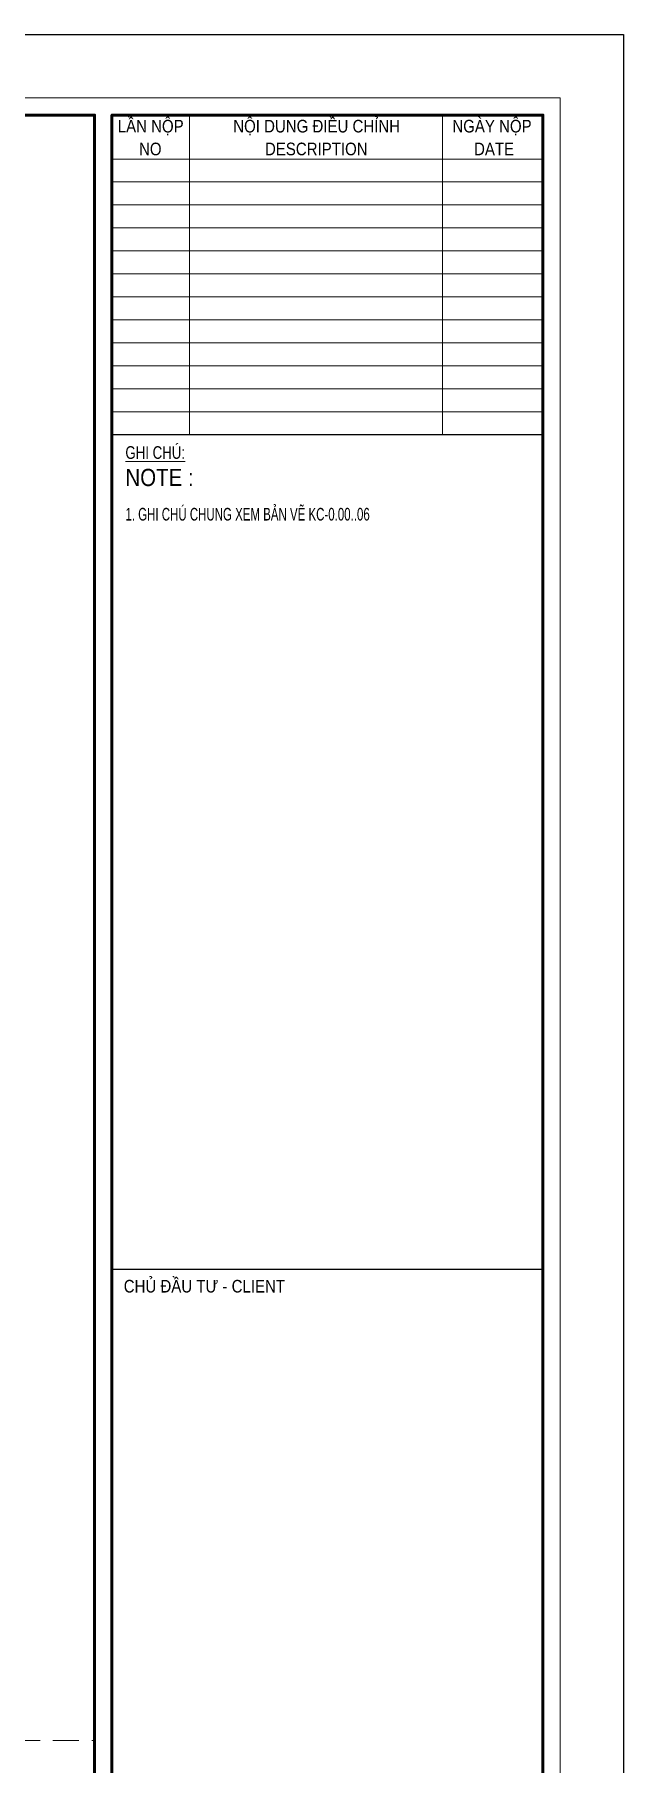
# Model space of a CAD drawing. Header units: millimetres. Extents: x 3482593 to 3503618, y 1118617 to 1133467.
# Drawn here: x 3501056 to 3503618, y 1125942 to 1133467 of the extents above; entities that cross this region are included whole.
import ezdxf

# ---------------------------------------------------------------- set-up
doc = ezdxf.new("R2010")
doc.units = ezdxf.units.MM
doc.header["$LTSCALE"] = 150
doc.header["$MEASUREMENT"] = 0
doc.linetypes.add('HIDDEN', pattern=[0.375, 0.25, -0.125])
doc.layers.get('0').update_dxf_attribs({"linetype": 'CONTINUOUS'})
doc.layers.get('DEFPOINTS').update_dxf_attribs({"linetype": 'CONTINUOUS'})
doc.layers.add('CDC -TEXT KHUNG', color=7, linetype='CONTINUOUS')
doc.layers.add('CDC.06.TEXT', color=2, linetype='CONTINUOUS')
doc.layers.add('CDC-KHUNGTEN', color=7, linetype='CONTINUOUS', lineweight=20)
doc.layers.add('CDC_04.HIDDEN', color=8, linetype='HIDDEN', lineweight=15)
doc.styles.add('Arial', font='arial.ttf', dxfattribs={"width": 0.75})
doc.styles.add('Arial_4', font='arial.ttf', dxfattribs={"width": 0.75, "height": 3})
doc.styles.add('KT CDC', font='arial.ttf', dxfattribs={"width": 0.85, "height": 200})
doc.styles.add('romans', font='arial.ttf', dxfattribs={"width": 0.65})

# ---------------------------------------------------------------- blocks, each defined once
blk = doc.blocks.new('CDTA1')
at = {"layer": 'CDC-KHUNGTEN', "color": 6, "lineweight": 25}
blk.add_line((0, 90), (-75, 90), dxfattribs=at)
at = {"layer": 'CDC-KHUNGTEN', "color": 6, "style": 'KT CDC', "width": 0.85}
blk.add_text('CHỦ ĐẦU TƯ - CLIENT', height=2.2, dxfattribs=at).set_placement((-72.93, 86))
blk = doc.blocks.new('KHUNG A1')
at = {"layer": 'CDC-KHUNGTEN', "color": 8, "lineweight": 9}
for p, q in [((10382.72, 1278.17), (10382.72, 1222.51)), ((10426.72, 1278.17), (10426.72, 1222.51)), ((10444.22, 1270.51), (10369.22, 1270.51)), ((10444.22, 1266.51), (10369.22, 1266.51)), ((10444.22, 1262.51), (10369.22, 1262.51)), ((10444.22, 1258.51), (10369.22, 1258.51)), ((10444.22, 1254.51), (10369.22, 1254.51)), ((10444.22, 1250.51), (10369.22, 1250.51)), ((10444.22, 1246.51), (10369.22, 1246.51)), ((10444.22, 1242.51), (10369.22, 1242.51)), ((10444.22, 1238.51), (10369.22, 1238.51)), ((10444.22, 1234.51), (10369.22, 1234.51)), ((10444.22, 1230.51), (10369.22, 1230.51)), ((10444.22, 1226.51), (10369.22, 1226.51))]:
    blk.add_line(p, q, dxfattribs=at)
at = {"layer": 'CDC-KHUNGTEN', "color": 6, "lineweight": 25}
blk.add_line((10444.22, 1222.51), (10369.22, 1222.51), dxfattribs=at)
at = {"layer": 'CDC-KHUNGTEN', "color": 8}
blk.add_lwpolyline([(10368.18, 709.17), (10447.22, 709.17), (10447.22, 1281.17), (9647.22, 1281.17), (9647.22, 709.17), (10368.18, 709.17)], dxfattribs=at)
at = {"layer": 'CDC-KHUNGTEN', "color": 255, "lineweight": 60}
blk.add_lwpolyline([(10366.22, 712.17), (10366.22, 1278.17), (9650.22, 1278.17), (9650.22, 712.17), (10366.22, 712.17)], close=True, dxfattribs=at)
blk.add_lwpolyline([(10369.22, 712.17), (10444.22, 712.17), (10444.22, 1278.17), (10369.22, 1278.17), (10369.22, 712.17)], dxfattribs=at)
at = {"layer": 'DEFPOINTS', "color": 1, "ltscale": 0.2}
blk.add_lwpolyline([(9617.22, 698.17), (9617.22, 1292.17), (10458.22, 1292.17), (10458.22, 698.17), (9617.22, 698.17)], close=True, dxfattribs=at)
at = {"layer": 'CDC-KHUNGTEN'}
blk.add_blockref('CDTA1', (10444.22, 987.17), dxfattribs=at)
at = {"layer": 'CDC -TEXT KHUNG', "color": 7, "style": 'KT CDC', "width": 0.85}
for s, p in [('NO', (10373.95, 1271.16)), ('DESCRIPTION', (10395.86, 1271.16)), ('DATE', (10432.24, 1271.16))]:
    blk.add_text(s, height=2.2, dxfattribs=at).set_placement(p)
at = {"layer": 'CDC -TEXT KHUNG', "char_height": 2.2, "attachment_point": 2, "line_spacing_factor": 0.941778, "style": 'KT CDC'}
for s, insert, width in [('LẦN NỘP', (10375.98, 1277.33), 14.6422), ('NỘI DUNG ĐIỀU CHỈNH', (10404.85, 1277.33), 36.9971), ('NGÀY NỘP', (10435.36, 1277.33), 17.5559)]:
    blk.add_mtext(s, dxfattribs=dict(at, insert=insert, width=width))
at = {"layer": 'CDC-KHUNGTEN', "color": 7, "style": 'Arial_4', "width": 0.85}
blk.add_text('NOTE :', height=3, dxfattribs=at).set_placement((10371.58, 1213.57))
at = {"layer": 'CDC-KHUNGTEN', "color": 6, "insert": (10371.58, 1220.51), "char_height": 2.2, "width": 18.8196, "attachment_point": 1, "style": 'Arial'}
blk.add_mtext('{\\LGHI CHÚ:}', dxfattribs=at)

msp = doc.modelspace()

# ---------------------------------------------------------------- linework, layer by layer
at = {"layer": 'CDC_04.HIDDEN', "linetype": 'HIDDEN', "ltscale": 3}
msp.add_line((3483417.6, 1126042.4), (3501317.6, 1126042.4), dxfattribs=at)

# ---------------------------------------------------------------- block references
at = {"xscale": 25.00000000000055, "yscale": 25.00000000000055, "zscale": 25.00000000000055}
msp.add_blockref('KHUNG A1', (3242162, 1101162.3), dxfattribs=at)

# ---------------------------------------------------------------- texts
at = {"layer": 'CDC.06.TEXT', "ltscale": 3, "style": 'romans', "width": 0.65}
msp.add_text('1. GHI CHÚ CHUNG XEM BẢN VẼ KC-0.00..06', height=55, dxfattribs=at).set_placement((3501451.5, 1131351.6))

doc.saveas('drawing.dxf')
